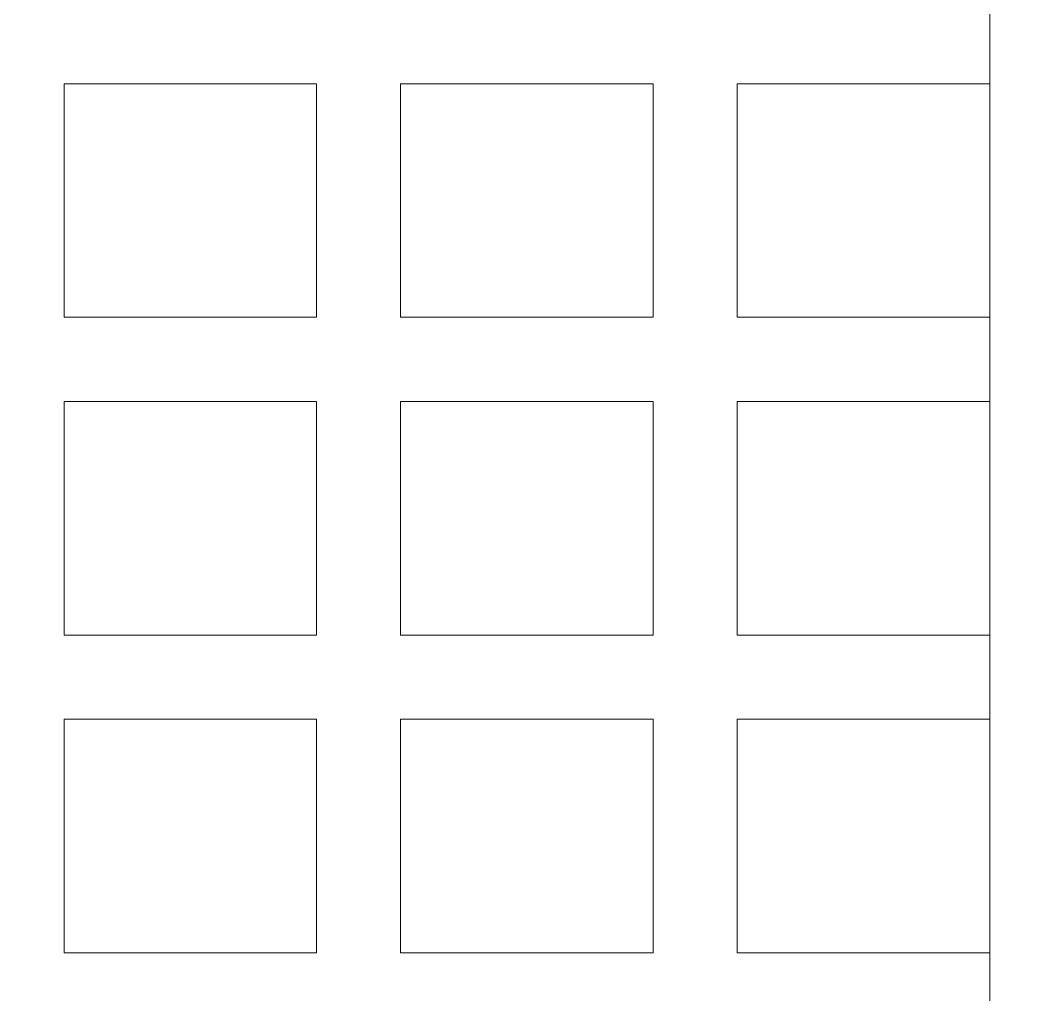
# Model space of a CAD drawing. Header units: millimetres. Extents: x 3554773 to 3850347, y -1853213 to -1653133.
# Drawn here: x 3630667 to 3633098, y -1701506 to -1699163 of the extents above; entities that cross this region are included whole.
import ezdxf

# ---------------------------------------------------------------- set-up
doc = ezdxf.new("R2010")
doc.units = ezdxf.units.MM
doc.header["$MEASUREMENT"] = 0
doc.set_wipeout_variables(frame=1)
doc.linetypes.add('Wipeout_Contour', pattern=[1000, 0, -1000])
doc.layers.add('Structural - Bearing', color=7, linetype='Continuous')
doc.layers.add('Structural - Bearing_Pen_No__3', color=7, linetype='Continuous', lineweight=18, true_color=0xff6600)

msp = doc.modelspace()

# ---------------------------------------------------------------- wipeouts: each hides what was drawn before it
at = {"color": 254, "linetype": 'Wipeout_Contour', "lineweight": 0, "ltscale": 32554641.88997252}
msp.add_wipeout([(3618066.4, -1696720.4), (3618066.4, -1706321.2), (3634378.4, -1706321.2), (3634378.4, -1696720.4), (3633300, -1696720.4), (3633300, -1704000.2), (3619144.9, -1704000.2), (3619144.9, -1696720.4)], dxfattribs=at).dxf.layer = 'Structural - Bearing'

# ---------------------------------------------------------------- next in the draw order: wipeouts: each hides what was drawn before it
at = {"color": 254, "linetype": 'Wipeout_Contour', "lineweight": 0, "ltscale": 16283188.9173961}
msp.add_wipeout([(3632996.6, -1697023.8), (3632996.6, -1703696.9), (3633097.7, -1703696.9), (3633097.7, -1697023.8)], dxfattribs=at).dxf.layer = 'Structural - Bearing'
at = {"color": 254, "linetype": 'Wipeout_Contour', "lineweight": 0, "ltscale": 16281102.29868948}
msp.add_wipeout([(3630772.3, -1699315.5), (3630772.3, -1699877.2), (3631378.9, -1699877.2), (3631378.9, -1699315.5)], dxfattribs=at).dxf.layer = 'Structural - Bearing'
at = {"color": 254, "linetype": 'Wipeout_Contour', "lineweight": 0, "ltscale": 16281826.71172529}
msp.add_wipeout([(3631581.1, -1699877.2), (3632187.8, -1699877.2), (3632187.8, -1699315.5), (3631581.1, -1699315.5)], dxfattribs=at).dxf.layer = 'Structural - Bearing'
at = {"color": 254, "linetype": 'Wipeout_Contour', "lineweight": 0, "ltscale": 16281422.91087647}
msp.add_wipeout([(3630772.3, -1700641.2), (3631378.9, -1700641.2), (3631378.9, -1700079.4), (3630772.3, -1700079.4)], dxfattribs=at).dxf.layer = 'Structural - Bearing'
at = {"color": 254, "linetype": 'Wipeout_Contour', "lineweight": 0, "ltscale": 16282147.30964784}
msp.add_wipeout([(3632187.8, -1700079.4), (3631581.1, -1700079.4), (3631581.1, -1700641.2), (3632187.8, -1700641.2)], dxfattribs=at).dxf.layer = 'Structural - Bearing'
at = {"color": 254, "linetype": 'Wipeout_Contour', "lineweight": 0, "ltscale": 16281743.55181173}
msp.add_wipeout([(3630772.3, -1700843.4), (3630772.3, -1701405.1), (3631378.9, -1701405.1), (3631378.9, -1700843.4)], dxfattribs=at).dxf.layer = 'Structural - Bearing'
at = {"color": 254, "linetype": 'Wipeout_Contour', "lineweight": 0, "ltscale": 16282467.93631795}
msp.add_wipeout([(3631581.1, -1701405.1), (3632187.8, -1701405.1), (3632187.8, -1700843.4), (3631581.1, -1700843.4)], dxfattribs=at).dxf.layer = 'Structural - Bearing'

# ---------------------------------------------------------------- next in the draw order: linework, layer by layer
at = {"layer": 'Structural - Bearing_Pen_No__3', "linetype": 'Continuous'}
for p, q in [((3630772.3, -1699877.2), (3630772.3, -1699315.5)), ((3630772.3, -1699315.5), (3631378.9, -1699315.5)), ((3631378.9, -1699315.5), (3631378.9, -1699877.2)), ((3631581.1, -1699877.2), (3631581.1, -1699315.5)), ((3631581.1, -1699315.5), (3632187.8, -1699315.5)), ((3632187.8, -1699315.5), (3632187.8, -1699877.2)), ((3630772.3, -1699877.2), (3631378.9, -1699877.2)), ((3631581.1, -1699877.2), (3632187.8, -1699877.2)), ((3630772.3, -1700641.2), (3630772.3, -1700079.4)), ((3630772.3, -1700079.4), (3631378.9, -1700079.4)), ((3631378.9, -1700079.4), (3631378.9, -1700641.2)), ((3631581.1, -1700641.2), (3631581.1, -1700079.4)), ((3631581.1, -1700079.4), (3632187.8, -1700079.4)), ((3632187.8, -1700079.4), (3632187.8, -1700641.2)), ((3630772.3, -1700641.2), (3631378.9, -1700641.2)), ((3631581.1, -1700641.2), (3632187.8, -1700641.2)), ((3630772.3, -1701405.1), (3630772.3, -1700843.4)), ((3630772.3, -1700843.4), (3631378.9, -1700843.4)), ((3631378.9, -1700843.4), (3631378.9, -1701405.1)), ((3631581.1, -1701405.1), (3631581.1, -1700843.4)), ((3631581.1, -1700843.4), (3632187.8, -1700843.4)), ((3632187.8, -1700843.4), (3632187.8, -1701405.1)), ((3630772.3, -1701405.1), (3631378.9, -1701405.1)), ((3631581.1, -1701405.1), (3632187.8, -1701405.1))]:
    msp.add_line(p, q, dxfattribs=at)

# ---------------------------------------------------------------- next in the draw order: wipeouts: each hides what was drawn before it
at = {"color": 254, "linetype": 'Wipeout_Contour', "lineweight": 0, "ltscale": 16282551.13201854}
msp.add_wipeout([(3632390, -1699877.2), (3632996.6, -1699877.2), (3632996.6, -1699315.5), (3632390, -1699315.5)], dxfattribs=at).dxf.layer = 'Structural - Bearing'
at = {"color": 254, "linetype": 'Wipeout_Contour', "lineweight": 0, "ltscale": 16282871.71567779}
msp.add_wipeout([(3632390, -1700641.2), (3632996.6, -1700641.2), (3632996.6, -1700079.4), (3632390, -1700079.4)], dxfattribs=at).dxf.layer = 'Structural - Bearing'
at = {"color": 254, "linetype": 'Wipeout_Contour', "lineweight": 0, "ltscale": 16283192.32808387}
msp.add_wipeout([(3632390, -1701405.1), (3632996.6, -1701405.1), (3632996.6, -1700843.4), (3632390, -1700843.4)], dxfattribs=at).dxf.layer = 'Structural - Bearing'

# ---------------------------------------------------------------- next in the draw order: linework, layer by layer
at = {"layer": 'Structural - Bearing_Pen_No__3', "linetype": 'Continuous'}
for p, q in [((3632996.6, -1699315.5), (3632996.6, -1699113.3)), ((3632390, -1699877.2), (3632390, -1699315.5)), ((3632390, -1699315.5), (3632996.6, -1699315.5)), ((3632996.6, -1699877.2), (3632996.6, -1699315.5)), ((3632390, -1699877.2), (3632996.6, -1699877.2)), ((3632996.6, -1700079.4), (3632996.6, -1699877.2)), ((3632390, -1700641.2), (3632390, -1700079.4)), ((3632390, -1700079.4), (3632996.6, -1700079.4)), ((3632996.6, -1700641.2), (3632996.6, -1700079.4)), ((3632390, -1700641.2), (3632996.6, -1700641.2)), ((3632996.6, -1700843.4), (3632996.6, -1700641.2)), ((3632390, -1701405.1), (3632390, -1700843.4)), ((3632390, -1700843.4), (3632996.6, -1700843.4)), ((3632996.6, -1701405.1), (3632996.6, -1700843.4)), ((3632390, -1701405.1), (3632996.6, -1701405.1)), ((3632996.6, -1701607.3), (3632996.6, -1701405.1))]:
    msp.add_line(p, q, dxfattribs=at)

doc.saveas('drawing.dxf')
